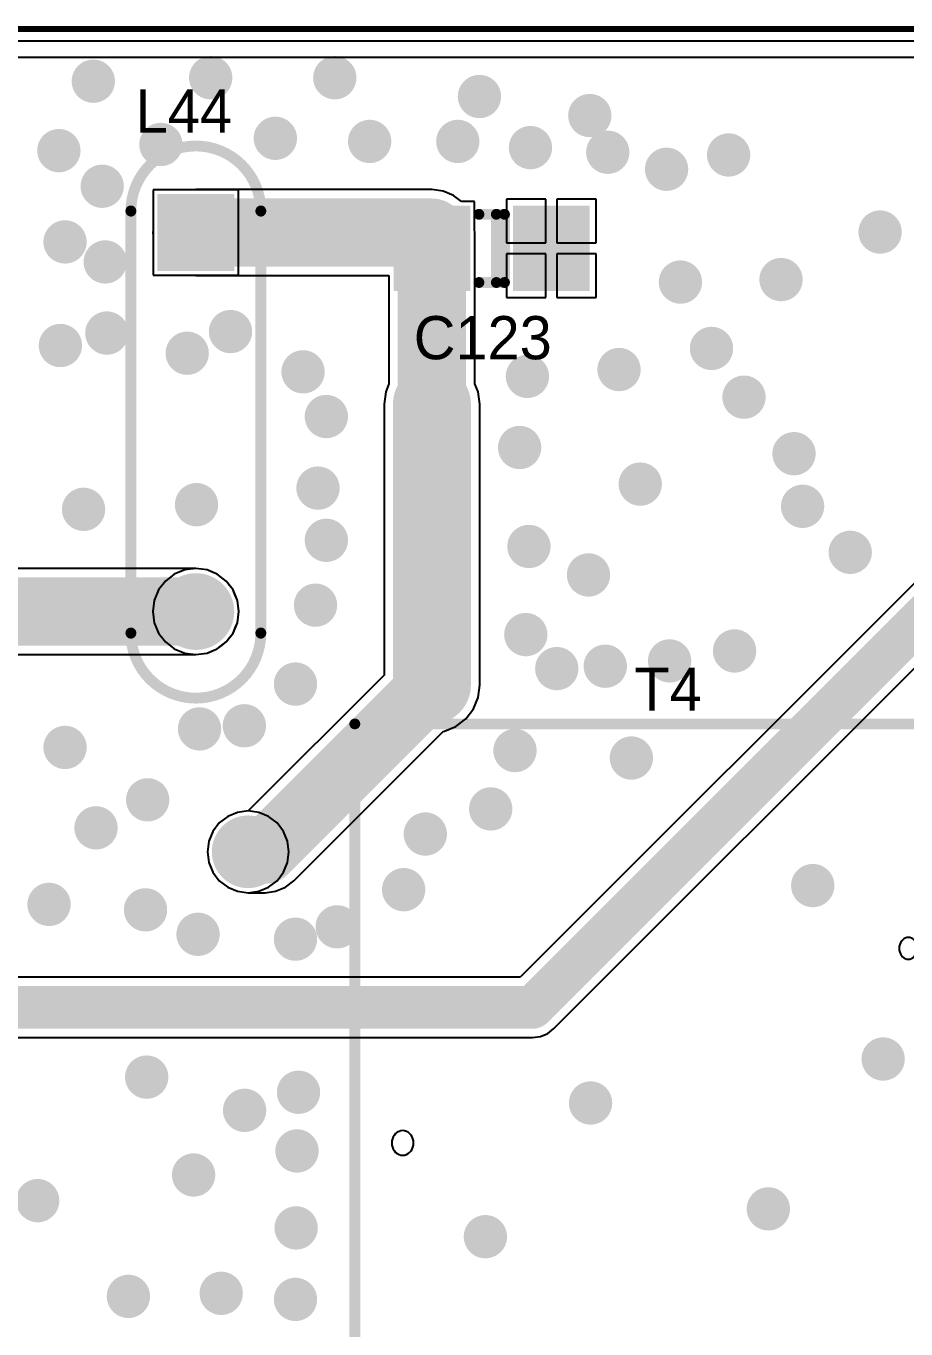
# Model space of a CAD drawing. Header units: millimetres. Extents: x 0 to 7.36, y -3.03 to 0.
# Drawn here: x 5.617 to 6.43, y -1.201 to 0.003 of the extents above; entities that cross this region are included whole.
import ezdxf

# ---------------------------------------------------------------- set-up
doc = ezdxf.new("R2010")
doc.units = ezdxf.units.MM
doc.header["$MEASUREMENT"] = 0
for name, color, linetype in [('BottomLayer', 5, 'Continuous'), ('BottomSolder', 6, 'Continuous'), ('KeepOutLayer', 6, 'Continuous'), ('MultiLayer', 9, 'Continuous'), ('PadHoleLayer', 156, 'Continuous'), ('TopLayer', 1, 'Continuous'), ('TopOverlay', 2, 'Continuous'), ('TopPaste', 8, 'Continuous'), ('TopSolder', 216, 'Continuous'), ('ViaHoleLayer', 16, 'Continuous')]:
    doc.layers.add(name, color=color, linetype=linetype)

# ---------------------------------------------------------------- blocks, each defined once
blk = doc.blocks.new('TRANSF_ICORE_3')
at = {"layer": 'BottomLayer', "const_width": 0.0295}
for points in [[(-0.2904, 0.3937, 1), (-0.2608, 0.3937, 1)], [(0.2608, 0.3937, 1), (0.2904, 0.3937, 1)], [(-0.2904, -0.3937, 1), (-0.2608, -0.3937, 1)], [(0.2608, -0.3937, 1), (0.2904, -0.3937, 1)]]:
    blk.add_lwpolyline(points, format="xyb", close=True, dxfattribs=at)
at = {"layer": 'BottomSolder', "const_width": 0.0335}
for points in [[(-0.2924, 0.3937, 1), (-0.2588, 0.3937, 1)], [(0.2588, 0.3937, 1), (0.2924, 0.3937, 1)], [(-0.2924, -0.3937, 1), (-0.2588, -0.3937, 1)], [(0.2588, -0.3937, 1), (0.2924, -0.3937, 1)]]:
    blk.add_lwpolyline(points, format="xyb", close=True, dxfattribs=at)
at = {"layer": 'MultiLayer', "const_width": 0.0295}
for points in [[(-0.2904, 0.3937, 1), (-0.2608, 0.3937, 1)], [(0.2608, 0.3937, 1), (0.2904, 0.3937, 1)], [(-0.2904, -0.3937, 1), (-0.2608, -0.3937, 1)], [(0.2608, -0.3937, 1), (0.2904, -0.3937, 1)]]:
    blk.add_lwpolyline(points, format="xyb", close=True, dxfattribs=at)
at = {"layer": 'PadHoleLayer', "const_width": 0.0177}
for points in [[(-0.2844, 0.3937, 1), (-0.2667, 0.3937, 1)], [(0.2667, 0.3937, 1), (0.2844, 0.3937, 1)], [(-0.2844, -0.3937, 1), (-0.2667, -0.3937, 1)], [(0.2667, -0.3937, 1), (0.2844, -0.3937, 1)]]:
    blk.add_lwpolyline(points, format="xyb", close=True, dxfattribs=at)
at = {"layer": 'TopLayer', "const_width": 0.0295}
for points in [[(-0.2904, 0.3937, 1), (-0.2608, 0.3937, 1)], [(0.2608, 0.3937, 1), (0.2904, 0.3937, 1)], [(-0.2904, -0.3937, 1), (-0.2608, -0.3937, 1)], [(0.2608, -0.3937, 1), (0.2904, -0.3937, 1)]]:
    blk.add_lwpolyline(points, format="xyb", close=True, dxfattribs=at)
at = {"layer": 'TopOverlay'}
for p, q in [((-0.0046, 0.2528), (-0.0047, 0.251)), ((-0.004, 0.2544), (-0.0046, 0.2528)), ((-0.0032, 0.256), (-0.004, 0.2544)), ((-0.0021, 0.2575), (-0.0032, 0.256)), ((-0.0006, 0.2587), (-0.0021, 0.2575)), ((0.001, 0.2597), (-0.0006, 0.2587)), ((0.0028, 0.2604), (0.001, 0.2597)), ((0.0047, 0.2609), (0.0028, 0.2604)), ((0.0067, 0.261), (0.0047, 0.2609)), ((0.0087, 0.2609), (0.0067, 0.261)), ((0.0106, 0.2604), (0.0087, 0.2609)), ((0.0124, 0.2597), (0.0106, 0.2604)), ((0.014, 0.2587), (0.0124, 0.2597)), ((0.0154, 0.2575), (0.014, 0.2587)), ((0.0166, 0.256), (0.0154, 0.2575)), ((0.0174, 0.2544), (0.0166, 0.256)), ((0.0179, 0.2528), (0.0174, 0.2544)), ((0.0181, 0.251), (0.0179, 0.2528)), ((-0.0047, 0.251), (-0.0046, 0.2493)), ((-0.0046, 0.2493), (-0.004, 0.2476)), ((-0.004, 0.2476), (-0.0032, 0.246)), ((-0.0032, 0.246), (-0.0021, 0.2446)), ((-0.0021, 0.2446), (-0.0006, 0.2433)), ((-0.0006, 0.2433), (0.001, 0.2423)), ((0.001, 0.2423), (0.0028, 0.2416)), ((0.0028, 0.2416), (0.0047, 0.2411)), ((0.0047, 0.2411), (0.0067, 0.241)), ((0.0067, 0.241), (0.0087, 0.2411)), ((0.0087, 0.2411), (0.0106, 0.2416)), ((0.0106, 0.2416), (0.0124, 0.2423)), ((0.0124, 0.2423), (0.014, 0.2433)), ((0.014, 0.2433), (0.0154, 0.2446)), ((0.0154, 0.2446), (0.0166, 0.246)), ((0.0166, 0.246), (0.0174, 0.2476)), ((0.0174, 0.2476), (0.0179, 0.2493)), ((0.0179, 0.2493), (0.0181, 0.251)), ((0.0181, 0.251), (0.0181, 0.251)), ((-0.2271, -0.2037), (-0.228, -0.205)), ((-0.226, -0.2025), (-0.2271, -0.2037)), ((-0.2248, -0.2016), (-0.226, -0.2025)), ((-0.2234, -0.2009), (-0.2248, -0.2016)), ((-0.222, -0.2005), (-0.2234, -0.2009)), ((-0.2205, -0.2004), (-0.222, -0.2005)), ((-0.219, -0.2005), (-0.2205, -0.2004)), ((-0.2175, -0.2009), (-0.219, -0.2005)), ((-0.2161, -0.2016), (-0.2175, -0.2009)), ((-0.2149, -0.2025), (-0.2161, -0.2016)), ((-0.2138, -0.2037), (-0.2149, -0.2025)), ((-0.213, -0.205), (-0.2138, -0.2037)), ((-0.229, -0.208), (-0.2291, -0.2096)), ((-0.2291, -0.2096), (-0.229, -0.2112)), ((-0.2286, -0.2065), (-0.229, -0.208)), ((-0.229, -0.2112), (-0.2286, -0.2128)), ((-0.228, -0.205), (-0.2286, -0.2065)), ((-0.2286, -0.2128), (-0.228, -0.2143)), ((-0.228, -0.2143), (-0.2271, -0.2156)), ((-0.2271, -0.2156), (-0.226, -0.2167)), ((-0.2149, -0.2167), (-0.2138, -0.2156)), ((-0.2138, -0.2156), (-0.213, -0.2143)), ((-0.2123, -0.2065), (-0.213, -0.205)), ((-0.213, -0.2143), (-0.2123, -0.2128)), ((-0.2119, -0.208), (-0.2123, -0.2065)), ((-0.2123, -0.2128), (-0.2119, -0.2112)), ((-0.2118, -0.2096), (-0.2119, -0.208)), ((-0.2119, -0.2112), (-0.2118, -0.2096)), ((-0.2118, -0.2096), (-0.2118, -0.2096)), ((0.1765, -0.2145), (0.1764, -0.2159)), ((0.1764, -0.2159), (0.1765, -0.2174)), ((0.177, -0.213), (0.1765, -0.2145)), ((0.1777, -0.2117), (0.177, -0.213)), ((0.1787, -0.2105), (0.1777, -0.2117)), ((0.18, -0.2094), (0.1787, -0.2105)), ((0.1814, -0.2086), (0.18, -0.2094)), ((0.183, -0.208), (0.1814, -0.2086)), ((0.1847, -0.2076), (0.183, -0.208)), ((0.1864, -0.2075), (0.1847, -0.2076)), ((0.1882, -0.2076), (0.1864, -0.2075)), ((0.1899, -0.208), (0.1882, -0.2076)), ((0.1914, -0.2086), (0.1899, -0.208)), ((0.1929, -0.2094), (0.1914, -0.2086)), ((0.1941, -0.2105), (0.1929, -0.2094)), ((0.1951, -0.2117), (0.1941, -0.2105)), ((0.1959, -0.213), (0.1951, -0.2117)), ((0.1963, -0.2145), (0.1959, -0.213)), ((0.1965, -0.2159), (0.1963, -0.2145)), ((0.1963, -0.2174), (0.1965, -0.2159)), ((0.1965, -0.2159), (0.1965, -0.2159)), ((-0.226, -0.2167), (-0.2248, -0.2177)), ((-0.2248, -0.2177), (-0.2234, -0.2183)), ((-0.2234, -0.2183), (-0.222, -0.2188)), ((-0.222, -0.2188), (-0.2205, -0.2189)), ((-0.2205, -0.2189), (-0.219, -0.2188)), ((-0.219, -0.2188), (-0.2175, -0.2183)), ((-0.2175, -0.2183), (-0.2161, -0.2177)), ((-0.2161, -0.2177), (-0.2149, -0.2167)), ((0.1765, -0.2174), (0.177, -0.2188)), ((0.177, -0.2188), (0.1777, -0.2202)), ((0.1777, -0.2202), (0.1787, -0.2214)), ((0.1787, -0.2214), (0.18, -0.2224)), ((0.18, -0.2224), (0.1814, -0.2233)), ((0.1814, -0.2233), (0.183, -0.2239)), ((0.183, -0.2239), (0.1847, -0.2243)), ((0.1847, -0.2243), (0.1864, -0.2244)), ((0.1864, -0.2244), (0.1882, -0.2243)), ((0.1882, -0.2243), (0.1899, -0.2239)), ((0.1899, -0.2239), (0.1914, -0.2233)), ((0.1914, -0.2233), (0.1929, -0.2224)), ((0.1929, -0.2224), (0.1941, -0.2214)), ((0.1941, -0.2214), (0.1951, -0.2202)), ((0.1951, -0.2202), (0.1959, -0.2188)), ((0.1959, -0.2188), (0.1963, -0.2174))]:
    blk.add_line(p, q, dxfattribs=at)
at = {"layer": 'TopOverlay', "const_width": 0.01}
for points in [[(-0.3937, 0.2952), (0.3937, 0.2952)], [(-0.3937, 0.2952), (-0.3937, -0.2952)], [(0.3937, 0.2952), (0.3937, -0.2952)], [(-0.3937, -0.2952), (0.3937, -0.2952)]]:
    blk.add_lwpolyline(points, dxfattribs=at)
at = {"layer": 'TopOverlay', "const_width": 0.005}
for points in [[(-0.3962, 0.2952, 1), (-0.3912, 0.2952, 1)], [(-0.3962, 0.2952, 1), (-0.3912, 0.2952, 1)], [(0.3912, 0.2952, 1), (0.3962, 0.2952, 1)], [(0.3912, 0.2952, 1), (0.3962, 0.2952, 1)], [(-0.3962, -0.2952, 1), (-0.3912, -0.2952, 1)], [(-0.3962, -0.2952, 1), (-0.3912, -0.2952, 1)], [(0.3912, -0.2952, 1), (0.3962, -0.2952, 1)], [(0.3912, -0.2952, 1), (0.3962, -0.2952, 1)]]:
    blk.add_lwpolyline(points, format="xyb", close=True, dxfattribs=at)
at = {"layer": 'TopSolder', "const_width": 0.0335}
for points in [[(-0.2924, 0.3937, 1), (-0.2588, 0.3937, 1)], [(0.2588, 0.3937, 1), (0.2924, 0.3937, 1)], [(-0.2924, -0.3937, 1), (-0.2588, -0.3937, 1)], [(0.2588, -0.3937, 1), (0.2924, -0.3937, 1)]]:
    blk.add_lwpolyline(points, format="xyb", close=True, dxfattribs=at)
blk = doc.blocks.new('IND_FERRITE_CORE_1_33')
at = {"layer": 'BottomLayer', "const_width": 0.0315}
blk.add_lwpolyline([(0.1593, 0, 1), (0.1907, 0, 1)], format="xyb", close=True, dxfattribs=at)
at = {"layer": 'BottomLayer'}
blk.add_solid([(-0.2065, -0.0315), (-0.1435, -0.0315), (-0.2065, 0.0315), (-0.1435, 0.0315)], dxfattribs=at)
at = {"layer": 'BottomSolder', "const_width": 0.0355}
blk.add_lwpolyline([(0.1573, 0, 1), (0.1927, 0, 1)], format="xyb", close=True, dxfattribs=at)
at = {"layer": 'BottomSolder'}
blk.add_solid([(-0.2105, -0.0355), (-0.1395, -0.0355), (-0.2105, 0.0355), (-0.1395, 0.0355)], dxfattribs=at)
at = {"layer": 'MultiLayer', "const_width": 0.0315}
blk.add_lwpolyline([(0.1593, 0, 1), (0.1907, 0, 1)], format="xyb", close=True, dxfattribs=at)
at = {"layer": 'MultiLayer'}
blk.add_solid([(-0.2065, -0.0315), (-0.1435, -0.0315), (-0.2065, 0.0315), (-0.1435, 0.0315)], dxfattribs=at)
at = {"layer": 'PadHoleLayer', "const_width": 0.0177}
for points in [[(-0.1839, 0, 1), (-0.1661, 0, 1)], [(0.1661, 0, 1), (0.1839, 0, 1)]]:
    blk.add_lwpolyline(points, format="xyb", close=True, dxfattribs=at)
at = {"layer": 'TopLayer', "const_width": 0.0315}
blk.add_lwpolyline([(0.1593, 0, 1), (0.1907, 0, 1)], format="xyb", close=True, dxfattribs=at)
at = {"layer": 'TopLayer'}
blk.add_solid([(-0.2065, -0.0315), (-0.1435, -0.0315), (-0.2065, 0.0315), (-0.1435, 0.0315)], dxfattribs=at)
at = {"layer": 'TopOverlay', "const_width": 0.01}
for points in [[(-0.195, -0.06, -1), (-0.195, 0.06)], [(0.195, 0.06, -1), (0.195, -0.06)]]:
    blk.add_lwpolyline(points, format="xyb", dxfattribs=at)
at = {"layer": 'TopOverlay', "const_width": 0.005}
for points in [[(-0.1975, 0.06, 1), (-0.1925, 0.06, 1)], [(-0.1973, 0.06, 1), (-0.1923, 0.06, 1)], [(0.1923, 0.06, 1), (0.1973, 0.06, 1)], [(0.1925, 0.06, 1), (0.1975, 0.06, 1)], [(-0.1975, -0.06, 1), (-0.1925, -0.06, 1)], [(-0.1973, -0.06, 1), (-0.1923, -0.06, 1)], [(0.1923, -0.06, 1), (0.1973, -0.06, 1)], [(0.1925, -0.06, 1), (0.1975, -0.06, 1)]]:
    blk.add_lwpolyline(points, format="xyb", close=True, dxfattribs=at)
at = {"layer": 'TopOverlay', "const_width": 0.01}
for points in [[(0.1948, 0.06), (-0.1948, 0.06)], [(0.1948, -0.06), (-0.1948, -0.06)]]:
    blk.add_lwpolyline(points, dxfattribs=at)
at = {"layer": 'TopSolder', "const_width": 0.0355}
blk.add_lwpolyline([(0.1573, 0, 1), (0.1927, 0, 1)], format="xyb", close=True, dxfattribs=at)
at = {"layer": 'TopSolder'}
blk.add_solid([(-0.2105, -0.0355), (-0.1395, -0.0355), (-0.2105, 0.0355), (-0.1395, 0.0355)], dxfattribs=at)
blk = doc.blocks.new('CAP_1206_130')
at = {"layer": 'TopLayer'}
for points in [[(-0.0866, -0.0354), (-0.0236, -0.0354), (-0.0866, 0.0354), (-0.0236, 0.0354)], [(0.0236, -0.0354), (0.0866, -0.0354), (0.0236, 0.0354), (0.0866, 0.0354)]]:
    blk.add_solid(points, dxfattribs=at)
at = {"layer": 'TopOverlay', "const_width": 0.01}
for points in [[(0.0118, 0.0315), (-0.0118, 0.0315)], [(-0.0118, 0.0315), (-0.0118, -0.0315)], [(-0.0043, 0.0315), (-0.0043, -0.0315)], [(0.0118, -0.0315), (-0.0118, -0.0315)]]:
    blk.add_lwpolyline(points, dxfattribs=at)
at = {"layer": 'TopOverlay', "const_width": 0.005}
for points in [[(-0.0143, 0.0315, 1), (-0.0093, 0.0315, 1)], [(-0.0143, 0.0315, 1), (-0.0093, 0.0315, 1)], [(-0.0068, 0.0315, 1), (-0.0018, 0.0315, 1)], [(0.0093, 0.0315, 1), (0.0143, 0.0315, 1)], [(-0.0143, -0.0315, 1), (-0.0093, -0.0315, 1)], [(-0.0143, -0.0315, 1), (-0.0093, -0.0315, 1)], [(-0.0068, -0.0315, 1), (-0.0018, -0.0315, 1)], [(0.0093, -0.0315, 1), (0.0143, -0.0315, 1)]]:
    blk.add_lwpolyline(points, format="xyb", close=True, dxfattribs=at)
at = {"layer": 'TopPaste'}
for points in [[(-0.0866, -0.0354), (-0.0236, -0.0354), (-0.0866, 0.0354), (-0.0236, 0.0354)], [(0.0236, -0.0354), (0.0866, -0.0354), (0.0236, 0.0354), (0.0866, 0.0354)]]:
    blk.add_solid(points, dxfattribs=at)
at = {"layer": 'TopSolder'}
for points in [[(-0.0906, -0.0394), (-0.0196, -0.0394), (-0.0906, 0.0394), (-0.0196, 0.0394)], [(0.0196, -0.0394), (0.0906, -0.0394), (0.0196, 0.0394), (0.0906, 0.0394)]]:
    blk.add_solid(points, dxfattribs=at)

msp = doc.modelspace()

# ---------------------------------------------------------------- linework, layer by layer
at = {"layer": 'BottomLayer'}
for p, q in [((0.0496, -0.0108), (7.3514, -0.0108)), ((5.8131, -0.1486), (5.7344, -0.1486)), ((5.7344, -0.1486), (5.7344, -0.2274)), ((5.8131, -0.2274), (5.8131, -0.1486)), ((5.7344, -0.2274), (5.8131, -0.2274)), ((6.4962, -0.4528), (6.0732, -0.8758)), ((6.1044, -0.9232), (6.5355, -0.4921)), ((5.7539, -0.5036), (5.7457, -0.5099)), ((5.7635, -0.4996), (5.7539, -0.5036)), ((5.7738, -0.4983), (5.7635, -0.4996)), ((5.7841, -0.4996), (5.7738, -0.4983)), ((5.7936, -0.5036), (5.7841, -0.4996)), ((5.8019, -0.5099), (5.7936, -0.5036)), ((5.7457, -0.5099), (5.7394, -0.5181)), ((5.8082, -0.5181), (5.8019, -0.5099)), ((5.7354, -0.5277), (5.7341, -0.538)), ((5.7394, -0.5181), (5.7354, -0.5277)), ((5.8121, -0.5277), (5.8082, -0.5181)), ((5.8135, -0.538), (5.8121, -0.5277)), ((5.7341, -0.538), (5.7354, -0.5483)), ((5.8121, -0.5483), (5.8135, -0.538)), ((5.7354, -0.5483), (5.7394, -0.5579)), ((5.8082, -0.5579), (5.8121, -0.5483)), ((5.7394, -0.5579), (5.7457, -0.5661)), ((5.8019, -0.5661), (5.8082, -0.5579)), ((5.7457, -0.5661), (5.7539, -0.5724)), ((5.7539, -0.5724), (5.7635, -0.5764)), ((5.7635, -0.5764), (5.7738, -0.5777)), ((5.7738, -0.5777), (5.7841, -0.5764)), ((5.7841, -0.5764), (5.7936, -0.5724)), ((5.7936, -0.5724), (5.8019, -0.5661)), ((5.7954, -0.7333), (5.7894, -0.7411)), ((5.8032, -0.7273), (5.7954, -0.7333)), ((5.8123, -0.7235), (5.8032, -0.7273)), ((5.8221, -0.7222), (5.8123, -0.7235)), ((5.8319, -0.7235), (5.8221, -0.7222)), ((5.841, -0.7273), (5.8319, -0.7235)), ((5.8488, -0.7333), (5.841, -0.7273)), ((5.8548, -0.7411), (5.8488, -0.7333)), ((5.7894, -0.7411), (5.7857, -0.7502)), ((5.8585, -0.7502), (5.8548, -0.7411)), ((5.7857, -0.7502), (5.7844, -0.7599)), ((5.8598, -0.7599), (5.8585, -0.7502)), ((5.7844, -0.7599), (5.7857, -0.7697)), ((5.7857, -0.7697), (5.7894, -0.7788)), ((5.8548, -0.7788), (5.8585, -0.7697)), ((5.8585, -0.7697), (5.8598, -0.7599)), ((5.7894, -0.7788), (5.7954, -0.7866)), ((5.8488, -0.7866), (5.8548, -0.7788)), ((5.7954, -0.7866), (5.8032, -0.7926)), ((5.8032, -0.7926), (5.8123, -0.7964)), ((5.8319, -0.7964), (5.841, -0.7926)), ((5.841, -0.7926), (5.8488, -0.7866)), ((5.8123, -0.7964), (5.8221, -0.7977)), ((5.8221, -0.7977), (5.8319, -0.7964)), ((6.0732, -0.8758), (5.1154, -0.8758)), ((6.0987, -0.9276), (6.1044, -0.9232)), ((5.1269, -0.9314), (6.0848, -0.9314)), ((6.0848, -0.9314), (6.092, -0.9304)), ((6.092, -0.9304), (6.0987, -0.9276))]:
    msp.add_line(p, q, dxfattribs=at)
for points, const_width in [([(5.6691, -0.0482, 1), (5.6891, -0.0482, 1)], 0.02), ([(5.7775, -0.045, 1), (5.7975, -0.045, 1)], 0.02), ([(5.8921, -0.045, 1), (5.9121, -0.045, 1)], 0.02), ([(6.0257, -0.0623, 1), (6.0457, -0.0623, 1)], 0.02), ([(6.1276, -0.0799, 1), (6.1476, -0.0799, 1)], 0.02), ([(5.8372, -0.1009, 1), (5.8572, -0.1009, 1)], 0.02), ([(5.9243, -0.1038, 1), (5.9443, -0.1038, 1)], 0.02), ([(6.0057, -0.1038, 1), (6.0257, -0.1038, 1)], 0.02), ([(5.6373, -0.1123, 1), (5.6573, -0.1123, 1)], 0.02), ([(5.7315, -0.1066, 1), (5.7515, -0.1066, 1)], 0.02), ([(6.0728, -0.1095, 1), (6.0928, -0.1095, 1)], 0.02), ([(6.1442, -0.1138, 1), (6.1642, -0.1138, 1)], 0.02), ([(6.2558, -0.1163, 1), (6.2758, -0.1163, 1)], 0.02), ([(6.1985, -0.1295, 1), (6.2185, -0.1295, 1)], 0.02), ([(5.6773, -0.1452, 1), (5.6973, -0.1452, 1)], 0.02), ([(6.3957, -0.1875, 1), (6.4157, -0.1875, 1)], 0.02), ([(5.643, -0.1966, 1), (5.663, -0.1966, 1)], 0.02), ([(5.6801, -0.2151, 1), (5.7001, -0.2151, 1)], 0.02), ([(6.2113, -0.2337, 1), (6.2313, -0.2337, 1)], 0.02), ([(6.3042, -0.2314, 1), (6.3242, -0.2314, 1)], 0.02), ([(5.6816, -0.2808, 1), (5.7016, -0.2808, 1)], 0.02), ([(5.7958, -0.2794, 1), (5.8158, -0.2794, 1)], 0.02), ([(5.6387, -0.2923, 1), (5.6587, -0.2923, 1)], 0.02), ([(6.24, -0.295, 1), (6.26, -0.295, 1)], 0.02), ([(5.7558, -0.2994, 1), (5.7758, -0.2994, 1)], 0.02), ([(5.8628, -0.3166, 1), (5.8828, -0.3166, 1)], 0.02), ([(6.07, -0.3208, 1), (6.09, -0.3208, 1)], 0.02), ([(6.1546, -0.3145, 1), (6.1746, -0.3145, 1)], 0.02), ([(6.27, -0.34, 1), (6.29, -0.34, 1)], 0.02), ([(5.8843, -0.3579, 1), (5.9043, -0.3579, 1)], 0.02), ([(6.0628, -0.3865, 1), (6.0828, -0.3865, 1)], 0.02), ([(6.3162, -0.3922, 1), (6.3362, -0.3922, 1)], 0.02), ([(5.8766, -0.424, 1), (5.8966, -0.424, 1)], 0.02), ([(6.1742, -0.4203, 1), (6.1942, -0.4203, 1)], 0.02), ([(5.7644, -0.4393, 1), (5.7844, -0.4393, 1)], 0.02), ([(6.3241, -0.4408, 1), (6.3441, -0.4408, 1)], 0.02), ([(5.6601, -0.4436, 1), (5.6801, -0.4436, 1)], 0.02), ([(5.8843, -0.4722, 1), (5.9043, -0.4722, 1)], 0.02), ([(6.0714, -0.4779, 1), (6.0914, -0.4779, 1)], 0.02), ([(6.3681, -0.4833, 1), (6.3881, -0.4833, 1)], 0.02), ([(6.1264, -0.5042, 1), (6.1464, -0.5042, 1)], 0.02), ([(5.8743, -0.5321, 1), (5.8943, -0.5321, 1)], 0.02), ([(6.0685, -0.5593, 1), (6.0885, -0.5593, 1)], 0.02), ([(6.2013, -0.5836, 1), (6.2213, -0.5836, 1)], 0.02), ([(6.2613, -0.5744, 1), (6.2813, -0.5744, 1)], 0.02), ([(6.0971, -0.5907, 1), (6.1171, -0.5907, 1)], 0.02), ([(6.1419, -0.5885, 1), (6.1619, -0.5885, 1)], 0.02), ([(5.8558, -0.605, 1), (5.8758, -0.605, 1)], 0.02), ([(5.8086, -0.6435, 1), (5.8286, -0.6435, 1)], 0.02), ([(5.7672, -0.6464, 1), (5.7872, -0.6464, 1)], 0.02), ([(5.643, -0.6635, 1), (5.663, -0.6635, 1)], 0.02), ([(6.0585, -0.6664, 1), (6.0785, -0.6664, 1)], 0.02), ([(6.166, -0.6733, 1), (6.186, -0.6733, 1)], 0.02), ([(5.7193, -0.7119, 1), (5.7393, -0.7119, 1)], 0.02), ([(6.0361, -0.7203, 1), (6.0561, -0.7203, 1)], 0.02), ([(5.6716, -0.7378, 1), (5.6916, -0.7378, 1)], 0.02), ([(5.9757, -0.7435, 1), (5.9957, -0.7435, 1)], 0.02), ([(5.9557, -0.7949, 1), (5.9757, -0.7949, 1)], 0.02), ([(6.3335, -0.7911, 1), (6.3535, -0.7911, 1)], 0.02), ([(5.6282, -0.8085, 1), (5.6482, -0.8085, 1)], 0.02), ([(5.7173, -0.8135, 1), (5.7373, -0.8135, 1)], 0.02), ([(5.7658, -0.8361, 1), (5.7858, -0.8361, 1)], 0.02), ([(5.8943, -0.8292, 1), (5.9143, -0.8292, 1)], 0.02), ([(5.8558, -0.8406, 1), (5.8758, -0.8406, 1)], 0.02), ([(6.0749, -0.9036, 1), (6.0946, -0.9036, 1)], 0.0197), ([(6.0749, -0.9036, 1), (6.0946, -0.9036, 1)], 0.0197), ([(6.3985, -0.9513, 1), (6.4185, -0.9513, 1)], 0.02), ([(5.7184, -0.968, 1), (5.7384, -0.968, 1)], 0.02), ([(5.8586, -0.982, 1), (5.8786, -0.982, 1)], 0.02), ([(6.1283, -0.9919, 1), (6.1483, -0.9919, 1)], 0.02), ([(5.8088, -0.9987, 1), (5.8288, -0.9987, 1)], 0.02), ([(5.8572, -1.0362, 1), (5.8772, -1.0362, 1)], 0.02), ([(5.7617, -1.0584, 1), (5.7817, -1.0584, 1)], 0.02), ([(5.6177, -1.0821, 1), (5.6377, -1.0821, 1)], 0.02), ([(6.2925, -1.0897, 1), (6.3125, -1.0897, 1)], 0.02), ([(5.8564, -1.1073, 1), (5.8764, -1.1073, 1)], 0.02), ([(6.0312, -1.1154, 1), (6.0512, -1.1154, 1)], 0.02), ([(5.7015, -1.1705, 1), (5.7215, -1.1705, 1)], 0.02), ([(5.7872, -1.1677, 1), (5.8072, -1.1677, 1)], 0.02), ([(5.8558, -1.1733, 1), (5.8758, -1.1733, 1)], 0.02)]:
    msp.add_lwpolyline(points, format="xyb", close=True, dxfattribs=dict(at, const_width=const_width))
at = {"layer": 'BottomLayer', "const_width": 0.0394}
for points in [[(6.0848, -0.9036), (6.5176, -0.4707)], [(5.1154, -0.9036), (6.0848, -0.9036)]]:
    msp.add_lwpolyline(points, dxfattribs=at)
at = {"layer": 'KeepOutLayer'}
for const_width in [0.00551, 0.005]:
    msp.add_lwpolyline([(0, 0), (7.3622, 0)], dxfattribs=dict(at, const_width=const_width))
at = {"layer": 'MultiLayer', "const_width": 0.02}
for points in [[(5.6691, -0.0482, 1), (5.6891, -0.0482, 1)], [(5.7775, -0.045, 1), (5.7975, -0.045, 1)], [(5.8921, -0.045, 1), (5.9121, -0.045, 1)], [(6.0257, -0.0623, 1), (6.0457, -0.0623, 1)], [(6.1276, -0.0799, 1), (6.1476, -0.0799, 1)], [(5.8372, -0.1009, 1), (5.8572, -0.1009, 1)], [(5.9243, -0.1038, 1), (5.9443, -0.1038, 1)], [(6.0057, -0.1038, 1), (6.0257, -0.1038, 1)], [(5.6373, -0.1123, 1), (5.6573, -0.1123, 1)], [(5.7315, -0.1066, 1), (5.7515, -0.1066, 1)], [(6.0728, -0.1095, 1), (6.0928, -0.1095, 1)], [(6.1442, -0.1138, 1), (6.1642, -0.1138, 1)], [(6.2558, -0.1163, 1), (6.2758, -0.1163, 1)], [(6.1985, -0.1295, 1), (6.2185, -0.1295, 1)], [(5.6773, -0.1452, 1), (5.6973, -0.1452, 1)], [(6.3957, -0.1875, 1), (6.4157, -0.1875, 1)], [(5.643, -0.1966, 1), (5.663, -0.1966, 1)], [(5.6801, -0.2151, 1), (5.7001, -0.2151, 1)], [(6.2113, -0.2337, 1), (6.2313, -0.2337, 1)], [(6.3042, -0.2314, 1), (6.3242, -0.2314, 1)], [(5.6816, -0.2808, 1), (5.7016, -0.2808, 1)], [(5.7958, -0.2794, 1), (5.8158, -0.2794, 1)], [(5.6387, -0.2923, 1), (5.6587, -0.2923, 1)], [(6.24, -0.295, 1), (6.26, -0.295, 1)], [(5.7558, -0.2994, 1), (5.7758, -0.2994, 1)], [(5.8628, -0.3166, 1), (5.8828, -0.3166, 1)], [(6.07, -0.3208, 1), (6.09, -0.3208, 1)], [(6.1546, -0.3145, 1), (6.1746, -0.3145, 1)], [(6.27, -0.34, 1), (6.29, -0.34, 1)], [(5.8843, -0.3579, 1), (5.9043, -0.3579, 1)], [(6.0628, -0.3865, 1), (6.0828, -0.3865, 1)], [(6.3162, -0.3922, 1), (6.3362, -0.3922, 1)], [(5.8766, -0.424, 1), (5.8966, -0.424, 1)], [(6.1742, -0.4203, 1), (6.1942, -0.4203, 1)], [(5.7644, -0.4393, 1), (5.7844, -0.4393, 1)], [(6.3241, -0.4408, 1), (6.3441, -0.4408, 1)], [(5.6601, -0.4436, 1), (5.6801, -0.4436, 1)], [(5.8843, -0.4722, 1), (5.9043, -0.4722, 1)], [(6.0714, -0.4779, 1), (6.0914, -0.4779, 1)], [(6.3681, -0.4833, 1), (6.3881, -0.4833, 1)], [(6.1264, -0.5042, 1), (6.1464, -0.5042, 1)], [(5.8743, -0.5321, 1), (5.8943, -0.5321, 1)], [(6.0685, -0.5593, 1), (6.0885, -0.5593, 1)], [(6.2013, -0.5836, 1), (6.2213, -0.5836, 1)], [(6.2613, -0.5744, 1), (6.2813, -0.5744, 1)], [(6.0971, -0.5907, 1), (6.1171, -0.5907, 1)], [(6.1419, -0.5885, 1), (6.1619, -0.5885, 1)], [(5.8558, -0.605, 1), (5.8758, -0.605, 1)], [(5.8086, -0.6435, 1), (5.8286, -0.6435, 1)], [(5.7672, -0.6464, 1), (5.7872, -0.6464, 1)], [(5.643, -0.6635, 1), (5.663, -0.6635, 1)], [(6.0585, -0.6664, 1), (6.0785, -0.6664, 1)], [(6.166, -0.6733, 1), (6.186, -0.6733, 1)], [(5.7193, -0.7119, 1), (5.7393, -0.7119, 1)], [(6.0361, -0.7203, 1), (6.0561, -0.7203, 1)], [(5.6716, -0.7378, 1), (5.6916, -0.7378, 1)], [(5.9757, -0.7435, 1), (5.9957, -0.7435, 1)], [(5.9557, -0.7949, 1), (5.9757, -0.7949, 1)], [(6.3335, -0.7911, 1), (6.3535, -0.7911, 1)], [(5.6282, -0.8085, 1), (5.6482, -0.8085, 1)], [(5.7173, -0.8135, 1), (5.7373, -0.8135, 1)], [(5.7658, -0.8361, 1), (5.7858, -0.8361, 1)], [(5.8943, -0.8292, 1), (5.9143, -0.8292, 1)], [(5.8558, -0.8406, 1), (5.8758, -0.8406, 1)], [(6.3985, -0.9513, 1), (6.4185, -0.9513, 1)], [(5.7184, -0.968, 1), (5.7384, -0.968, 1)], [(5.8586, -0.982, 1), (5.8786, -0.982, 1)], [(6.1283, -0.9919, 1), (6.1483, -0.9919, 1)], [(5.8088, -0.9987, 1), (5.8288, -0.9987, 1)], [(5.8572, -1.0362, 1), (5.8772, -1.0362, 1)], [(5.7617, -1.0584, 1), (5.7817, -1.0584, 1)], [(5.6177, -1.0821, 1), (5.6377, -1.0821, 1)], [(6.2925, -1.0897, 1), (6.3125, -1.0897, 1)], [(5.8564, -1.1073, 1), (5.8764, -1.1073, 1)], [(6.0312, -1.1154, 1), (6.0512, -1.1154, 1)], [(5.7015, -1.1705, 1), (5.7215, -1.1705, 1)], [(5.7872, -1.1677, 1), (5.8072, -1.1677, 1)], [(5.8558, -1.1733, 1), (5.8758, -1.1733, 1)]]:
    msp.add_lwpolyline(points, format="xyb", close=True, dxfattribs=at)
at = {"layer": 'TopLayer'}
for p, q in [((0.026, -0.026), (7.3362, -0.026)), ((5.7712, -0.1486), (5.7344, -0.1486)), ((5.7344, -0.1486), (5.7344, -0.1854)), ((5.7738, -0.1483), (5.7712, -0.1486)), ((5.9918, -0.1483), (5.7738, -0.1483)), ((6.0021, -0.1496), (5.9918, -0.1483)), ((6.0117, -0.1536), (6.0021, -0.1496)), ((6.0191, -0.1593), (6.0117, -0.1536)), ((6.0312, -0.1593), (6.0191, -0.1593)), ((6.0312, -0.1854), (6.0312, -0.1593)), ((6.0971, -0.1572), (6.0606, -0.1572)), ((6.0606, -0.1572), (6.0606, -0.1976)), ((6.0971, -0.1976), (6.0971, -0.1572)), ((6.1436, -0.1572), (6.1071, -0.1572)), ((6.1071, -0.1572), (6.1071, -0.1976)), ((6.1436, -0.1976), (6.1436, -0.1572)), ((5.7344, -0.1854), (5.7341, -0.188)), ((5.7341, -0.188), (5.7344, -0.1906)), ((5.7344, -0.1906), (5.7344, -0.2274)), ((6.0315, -0.188), (6.0312, -0.1854)), ((6.0315, -0.2026), (6.0315, -0.188)), ((6.0315, -0.3277), (6.0315, -0.2026)), ((6.0606, -0.1976), (6.0971, -0.1976)), ((6.1071, -0.1976), (6.1436, -0.1976)), ((6.0971, -0.2076), (6.0606, -0.2076)), ((6.0606, -0.2076), (6.0606, -0.2481)), ((6.0971, -0.2481), (6.0971, -0.2076)), ((6.1436, -0.2076), (6.1071, -0.2076)), ((6.1071, -0.2076), (6.1071, -0.2481)), ((6.1436, -0.2481), (6.1436, -0.2076)), ((5.7344, -0.2274), (5.7712, -0.2274)), ((5.7712, -0.2274), (5.7738, -0.2277)), ((5.7738, -0.2277), (5.9521, -0.2277)), ((5.9521, -0.2277), (5.9521, -0.3277)), ((6.0606, -0.2481), (6.0971, -0.2481)), ((6.1071, -0.2481), (6.1436, -0.2481)), ((5.9491, -0.3351), (5.9476, -0.3465)), ((5.9521, -0.3277), (5.9491, -0.3351)), ((6.0346, -0.3351), (6.0315, -0.3277)), ((6.0361, -0.3465), (6.0346, -0.3351)), ((5.9476, -0.3465), (5.9476, -0.5968)), ((6.0361, -0.6059), (6.0361, -0.3465)), ((5.7738, -0.4983), (5.2357, -0.498)), ((5.7789, -0.499), (5.7738, -0.4983)), ((5.7841, -0.4996), (5.7789, -0.499)), ((5.7889, -0.5017), (5.7841, -0.4996)), ((5.7841, -0.4996), (5.7841, -0.4996)), ((5.7841, -0.4996), (5.7841, -0.4996)), ((5.7936, -0.5036), (5.7889, -0.5017)), ((5.7978, -0.5068), (5.7936, -0.5036)), ((5.7936, -0.5036), (5.7936, -0.5036)), ((5.7936, -0.5036), (5.7936, -0.5036)), ((5.8019, -0.5099), (5.7978, -0.5068)), ((5.805, -0.5141), (5.8019, -0.5099)), ((5.8019, -0.5099), (5.8019, -0.5099)), ((5.8019, -0.5099), (5.8019, -0.5099)), ((5.8082, -0.5181), (5.805, -0.5141)), ((5.8082, -0.5182), (5.8082, -0.5181)), ((5.8102, -0.523), (5.8082, -0.5182)), ((5.8082, -0.5182), (5.8082, -0.5182)), ((5.8121, -0.5277), (5.8102, -0.523)), ((5.8128, -0.5329), (5.8121, -0.5277)), ((5.8121, -0.5277), (5.8121, -0.5277)), ((5.8121, -0.5277), (5.8121, -0.5277)), ((5.8135, -0.538), (5.8128, -0.5329)), ((5.8128, -0.5431), (5.8135, -0.538)), ((5.8135, -0.538), (5.8135, -0.538)), ((5.8135, -0.538), (5.8135, -0.538)), ((5.8082, -0.5579), (5.8101, -0.5531)), ((5.8101, -0.5531), (5.8121, -0.5483)), ((5.8121, -0.5483), (5.8128, -0.5431)), ((5.8121, -0.5483), (5.8121, -0.5483)), ((5.8121, -0.5483), (5.8121, -0.5483)), ((5.8019, -0.5661), (5.8049, -0.5621)), ((5.8049, -0.5621), (5.8082, -0.5579)), ((5.8082, -0.5579), (5.8082, -0.5579)), ((5.8082, -0.5579), (5.8082, -0.5579)), ((5.7738, -0.5777), (5.7789, -0.577)), ((5.7789, -0.577), (5.784, -0.5764)), ((5.784, -0.5764), (5.784, -0.5764)), ((5.784, -0.5764), (5.7841, -0.5764)), ((5.7841, -0.5764), (5.7888, -0.5744)), ((5.7888, -0.5744), (5.7936, -0.5724)), ((5.7936, -0.5724), (5.7977, -0.5693)), ((5.7936, -0.5724), (5.7936, -0.5724)), ((5.7936, -0.5724), (5.7936, -0.5724)), ((5.7977, -0.5693), (5.8018, -0.5661)), ((5.8018, -0.5661), (5.8018, -0.5661)), ((5.8018, -0.5661), (5.8019, -0.5661)), ((5.5858, -0.5776), (5.7738, -0.5777)), ((5.7738, -0.5777), (5.7738, -0.5777)), ((5.7738, -0.5777), (5.7738, -0.5777)), ((5.9476, -0.5968), (5.8221, -0.7222)), ((6.0346, -0.6173), (6.0361, -0.6059)), ((6.0302, -0.628), (6.0346, -0.6173)), ((6.014, -0.6442), (6.0231, -0.6372)), ((6.0231, -0.6372), (6.0302, -0.628)), ((5.8644, -0.7866), (6.0023, -0.6488)), ((6.0023, -0.6488), (6.0033, -0.6486)), ((6.0033, -0.6486), (6.014, -0.6442)), ((5.7954, -0.7333), (5.7894, -0.7411)), ((5.8032, -0.7273), (5.7954, -0.7333)), ((5.8123, -0.7235), (5.8032, -0.7273)), ((5.8221, -0.7222), (5.8123, -0.7235)), ((5.8221, -0.7222), (5.8221, -0.7222)), ((5.7894, -0.7411), (5.7857, -0.7502)), ((5.7857, -0.7502), (5.7844, -0.7599)), ((5.7844, -0.7599), (5.7857, -0.7697)), ((5.7857, -0.7697), (5.7894, -0.7788)), ((5.7894, -0.7788), (5.7954, -0.7866)), ((5.7954, -0.7866), (5.8032, -0.7926)), ((5.8032, -0.7926), (5.8123, -0.7964)), ((5.8475, -0.7964), (5.8566, -0.7926)), ((5.8566, -0.7926), (5.8644, -0.7866)), ((5.8123, -0.7964), (5.8221, -0.7977)), ((5.8221, -0.7977), (5.8378, -0.7977)), ((5.8378, -0.7977), (5.8475, -0.7964))]:
    msp.add_line(p, q, dxfattribs=at)
for points, const_width in [([(5.6691, -0.0482, 1), (5.6891, -0.0482, 1)], 0.02), ([(5.7775, -0.045, 1), (5.7975, -0.045, 1)], 0.02), ([(5.8921, -0.045, 1), (5.9121, -0.045, 1)], 0.02), ([(6.0257, -0.0623, 1), (6.0457, -0.0623, 1)], 0.02), ([(6.1276, -0.0799, 1), (6.1476, -0.0799, 1)], 0.02), ([(5.8372, -0.1009, 1), (5.8572, -0.1009, 1)], 0.02), ([(5.9243, -0.1038, 1), (5.9443, -0.1038, 1)], 0.02), ([(6.0057, -0.1038, 1), (6.0257, -0.1038, 1)], 0.02), ([(5.6373, -0.1123, 1), (5.6573, -0.1123, 1)], 0.02), ([(5.7315, -0.1066, 1), (5.7515, -0.1066, 1)], 0.02), ([(6.0728, -0.1095, 1), (6.0928, -0.1095, 1)], 0.02), ([(6.1442, -0.1138, 1), (6.1642, -0.1138, 1)], 0.02), ([(6.2558, -0.1163, 1), (6.2758, -0.1163, 1)], 0.02), ([(6.1985, -0.1295, 1), (6.2185, -0.1295, 1)], 0.02), ([(5.6773, -0.1452, 1), (5.6973, -0.1452, 1)], 0.02), ([(5.758, -0.188, 1), (5.7895, -0.188, 1)], 0.0315), ([(5.9761, -0.188, 1), (6.0076, -0.188, 1)], 0.0315), ([(5.9761, -0.188, 1), (6.0076, -0.188, 1)], 0.0315), ([(6.3957, -0.1875, 1), (6.4157, -0.1875, 1)], 0.02), ([(5.643, -0.1966, 1), (5.663, -0.1966, 1)], 0.02), ([(5.9761, -0.2026, 1), (6.0076, -0.2026, 1)], 0.0315), ([(5.9761, -0.2026, 1), (6.0076, -0.2026, 1)], 0.0315), ([(5.6801, -0.2151, 1), (5.7001, -0.2151, 1)], 0.02), ([(6.2113, -0.2337, 1), (6.2313, -0.2337, 1)], 0.02), ([(6.3042, -0.2314, 1), (6.3242, -0.2314, 1)], 0.02), ([(5.6816, -0.2808, 1), (5.7016, -0.2808, 1)], 0.02), ([(5.7958, -0.2794, 1), (5.8158, -0.2794, 1)], 0.02), ([(5.6387, -0.2923, 1), (5.6587, -0.2923, 1)], 0.02), ([(6.24, -0.295, 1), (6.26, -0.295, 1)], 0.02), ([(5.7558, -0.2994, 1), (5.7758, -0.2994, 1)], 0.02), ([(5.8628, -0.3166, 1), (5.8828, -0.3166, 1)], 0.02), ([(6.07, -0.3208, 1), (6.09, -0.3208, 1)], 0.02), ([(6.1546, -0.3145, 1), (6.1746, -0.3145, 1)], 0.02), ([(5.9738, -0.3465, 1), (6.0098, -0.3465, 1)], 0.036), ([(5.9761, -0.3465, 1), (6.0076, -0.3465, 1)], 0.0315), ([(6.27, -0.34, 1), (6.29, -0.34, 1)], 0.02), ([(5.8843, -0.3579, 1), (5.9043, -0.3579, 1)], 0.02), ([(6.0628, -0.3865, 1), (6.0828, -0.3865, 1)], 0.02), ([(6.3162, -0.3922, 1), (6.3362, -0.3922, 1)], 0.02), ([(5.8766, -0.424, 1), (5.8966, -0.424, 1)], 0.02), ([(6.1742, -0.4203, 1), (6.1942, -0.4203, 1)], 0.02), ([(5.7644, -0.4393, 1), (5.7844, -0.4393, 1)], 0.02), ([(6.3241, -0.4408, 1), (6.3441, -0.4408, 1)], 0.02), ([(5.6601, -0.4436, 1), (5.6801, -0.4436, 1)], 0.02), ([(5.8843, -0.4722, 1), (5.9043, -0.4722, 1)], 0.02), ([(6.0714, -0.4779, 1), (6.0914, -0.4779, 1)], 0.02), ([(6.3681, -0.4833, 1), (6.3881, -0.4833, 1)], 0.02), ([(6.1264, -0.5042, 1), (6.1464, -0.5042, 1)], 0.02), ([(5.758, -0.538, 1), (5.7895, -0.538, 1)], 0.0315), ([(5.8743, -0.5321, 1), (5.8943, -0.5321, 1)], 0.02), ([(6.0685, -0.5593, 1), (6.0885, -0.5593, 1)], 0.02), ([(6.2013, -0.5836, 1), (6.2213, -0.5836, 1)], 0.02), ([(6.2613, -0.5744, 1), (6.2813, -0.5744, 1)], 0.02), ([(5.9738, -0.6059, 1), (6.0098, -0.6059, 1)], 0.036), ([(5.9771, -0.6059, 1), (6.0066, -0.6059, 1)], 0.0295), ([(6.0971, -0.5907, 1), (6.1171, -0.5907, 1)], 0.02), ([(6.1419, -0.5885, 1), (6.1619, -0.5885, 1)], 0.02), ([(5.8558, -0.605, 1), (5.8758, -0.605, 1)], 0.02), ([(5.8086, -0.6435, 1), (5.8286, -0.6435, 1)], 0.02), ([(5.7672, -0.6464, 1), (5.7872, -0.6464, 1)], 0.02), ([(5.643, -0.6635, 1), (5.663, -0.6635, 1)], 0.02), ([(6.0585, -0.6664, 1), (6.0785, -0.6664, 1)], 0.02), ([(6.166, -0.6733, 1), (6.186, -0.6733, 1)], 0.02), ([(5.7193, -0.7119, 1), (5.7393, -0.7119, 1)], 0.02), ([(6.0361, -0.7203, 1), (6.0561, -0.7203, 1)], 0.02), ([(5.6716, -0.7378, 1), (5.6916, -0.7378, 1)], 0.02), ([(5.8073, -0.7599, 1), (5.8369, -0.7599, 1)], 0.0295), ([(5.823, -0.7599, 1), (5.8525, -0.7599, 1)], 0.0295), ([(5.823, -0.7599, 1), (5.8525, -0.7599, 1)], 0.0295), ([(5.9757, -0.7435, 1), (5.9957, -0.7435, 1)], 0.02), ([(5.9557, -0.7949, 1), (5.9757, -0.7949, 1)], 0.02), ([(6.3335, -0.7911, 1), (6.3535, -0.7911, 1)], 0.02), ([(5.6282, -0.8085, 1), (5.6482, -0.8085, 1)], 0.02), ([(5.7173, -0.8135, 1), (5.7373, -0.8135, 1)], 0.02), ([(5.7658, -0.8361, 1), (5.7858, -0.8361, 1)], 0.02), ([(5.8943, -0.8292, 1), (5.9143, -0.8292, 1)], 0.02), ([(5.8558, -0.8406, 1), (5.8758, -0.8406, 1)], 0.02), ([(6.3985, -0.9513, 1), (6.4185, -0.9513, 1)], 0.02), ([(5.7184, -0.968, 1), (5.7384, -0.968, 1)], 0.02), ([(5.8586, -0.982, 1), (5.8786, -0.982, 1)], 0.02), ([(6.1283, -0.9919, 1), (6.1483, -0.9919, 1)], 0.02), ([(5.8088, -0.9987, 1), (5.8288, -0.9987, 1)], 0.02), ([(5.8572, -1.0362, 1), (5.8772, -1.0362, 1)], 0.02), ([(5.7617, -1.0584, 1), (5.7817, -1.0584, 1)], 0.02), ([(5.6177, -1.0821, 1), (5.6377, -1.0821, 1)], 0.02), ([(6.2925, -1.0897, 1), (6.3125, -1.0897, 1)], 0.02), ([(5.8564, -1.1073, 1), (5.8764, -1.1073, 1)], 0.02), ([(6.0312, -1.1154, 1), (6.0512, -1.1154, 1)], 0.02), ([(5.7015, -1.1705, 1), (5.7215, -1.1705, 1)], 0.02), ([(5.7872, -1.1677, 1), (5.8072, -1.1677, 1)], 0.02), ([(5.8558, -1.1733, 1), (5.8758, -1.1733, 1)], 0.02)]:
    msp.add_lwpolyline(points, format="xyb", close=True, dxfattribs=dict(at, const_width=const_width))
for points, const_width in [([(5.7738, -0.188), (5.9918, -0.188)], 0.063), ([(5.9918, -0.2026), (5.9918, -0.188)], 0.063), ([(5.9918, -0.3465), (5.9918, -0.2026)], 0.063), ([(5.9918, -0.6059), (5.9918, -0.3465)], 0.072), ([(5.2357, -0.5377), (5.7738, -0.538)], 0.063), ([(5.8378, -0.7599), (5.9918, -0.6059)], 0.0591), ([(5.8221, -0.7599), (5.8378, -0.7599)], 0.0591)]:
    msp.add_lwpolyline(points, dxfattribs=dict(at, const_width=const_width))
at = {"layer": 'ViaHoleLayer', "const_width": 0.00956}
for points in [[(5.7827, -0.045, 1), (5.7923, -0.045, 1)], [(5.8974, -0.045, 1), (5.9069, -0.045, 1)], [(5.6743, -0.0482, 1), (5.6839, -0.0482, 1)], [(6.0309, -0.0623, 1), (6.0404, -0.0623, 1)], [(6.1328, -0.0799, 1), (6.1424, -0.0799, 1)], [(5.8424, -0.1009, 1), (5.852, -0.1009, 1)], [(5.9295, -0.1038, 1), (5.9391, -0.1038, 1)], [(6.0109, -0.1038, 1), (6.0205, -0.1038, 1)], [(5.6425, -0.1123, 1), (5.6521, -0.1123, 1)], [(5.7368, -0.1066, 1), (5.7463, -0.1066, 1)], [(6.078, -0.1095, 1), (6.0876, -0.1095, 1)], [(6.1494, -0.1138, 1), (6.159, -0.1138, 1)], [(6.261, -0.1163, 1), (6.2706, -0.1163, 1)], [(6.2037, -0.1295, 1), (6.2133, -0.1295, 1)], [(5.6825, -0.1452, 1), (5.692, -0.1452, 1)], [(6.4009, -0.1875, 1), (6.4104, -0.1875, 1)], [(5.6482, -0.1966, 1), (5.6578, -0.1966, 1)], [(5.6853, -0.2151, 1), (5.6949, -0.2151, 1)], [(6.2166, -0.2337, 1), (6.2261, -0.2337, 1)], [(6.3095, -0.2314, 1), (6.319, -0.2314, 1)], [(5.6868, -0.2808, 1), (5.6963, -0.2808, 1)], [(5.801, -0.2794, 1), (5.8106, -0.2794, 1)], [(5.6439, -0.2923, 1), (5.6535, -0.2923, 1)], [(6.2452, -0.295, 1), (6.2548, -0.295, 1)], [(5.761, -0.2994, 1), (5.7706, -0.2994, 1)], [(5.868, -0.3166, 1), (5.8776, -0.3166, 1)], [(6.0752, -0.3208, 1), (6.0847, -0.3208, 1)], [(6.1598, -0.3145, 1), (6.1693, -0.3145, 1)], [(6.2752, -0.34, 1), (6.2848, -0.34, 1)], [(5.8895, -0.3579, 1), (5.8991, -0.3579, 1)], [(6.068, -0.3865, 1), (6.0776, -0.3865, 1)], [(6.3214, -0.3922, 1), (6.331, -0.3922, 1)], [(5.8818, -0.424, 1), (5.8913, -0.424, 1)], [(6.1794, -0.4203, 1), (6.1889, -0.4203, 1)], [(5.7696, -0.4393, 1), (5.7792, -0.4393, 1)], [(6.3294, -0.4408, 1), (6.3389, -0.4408, 1)], [(5.6654, -0.4436, 1), (5.6749, -0.4436, 1)], [(5.8895, -0.4722, 1), (5.8991, -0.4722, 1)], [(6.0766, -0.4779, 1), (6.0862, -0.4779, 1)], [(6.3733, -0.4833, 1), (6.3828, -0.4833, 1)], [(6.1316, -0.5042, 1), (6.1411, -0.5042, 1)], [(5.8795, -0.5321, 1), (5.8891, -0.5321, 1)], [(6.0738, -0.5593, 1), (6.0833, -0.5593, 1)], [(6.2665, -0.5744, 1), (6.276, -0.5744, 1)], [(6.2066, -0.5836, 1), (6.2161, -0.5836, 1)], [(6.1023, -0.5907, 1), (6.1119, -0.5907, 1)], [(6.1471, -0.5885, 1), (6.1567, -0.5885, 1)], [(5.861, -0.605, 1), (5.8705, -0.605, 1)], [(5.7724, -0.6464, 1), (5.782, -0.6464, 1)], [(5.8139, -0.6435, 1), (5.8234, -0.6435, 1)], [(5.6482, -0.6635, 1), (5.6578, -0.6635, 1)], [(6.0638, -0.6664, 1), (6.0733, -0.6664, 1)], [(6.1712, -0.6733, 1), (6.1807, -0.6733, 1)], [(5.7245, -0.7119, 1), (5.7341, -0.7119, 1)], [(6.0414, -0.7203, 1), (6.0509, -0.7203, 1)], [(5.6768, -0.7378, 1), (5.6863, -0.7378, 1)], [(5.9809, -0.7435, 1), (5.9905, -0.7435, 1)], [(6.3387, -0.7911, 1), (6.3483, -0.7911, 1)], [(5.9609, -0.7949, 1), (5.9705, -0.7949, 1)], [(5.6334, -0.8085, 1), (5.6429, -0.8085, 1)], [(5.7225, -0.8135, 1), (5.732, -0.8135, 1)], [(5.771, -0.8361, 1), (5.7806, -0.8361, 1)], [(5.8995, -0.8292, 1), (5.9091, -0.8292, 1)], [(5.861, -0.8406, 1), (5.8705, -0.8406, 1)], [(6.4037, -0.9513, 1), (6.4133, -0.9513, 1)], [(5.7237, -0.968, 1), (5.7332, -0.968, 1)], [(5.8638, -0.982, 1), (5.8734, -0.982, 1)], [(6.1335, -0.9919, 1), (6.1431, -0.9919, 1)], [(5.8141, -0.9987, 1), (5.8236, -0.9987, 1)], [(5.8624, -1.0362, 1), (5.872, -1.0362, 1)], [(5.7669, -1.0584, 1), (5.7765, -1.0584, 1)], [(5.6229, -1.0821, 1), (5.6325, -1.0821, 1)], [(6.2977, -1.0897, 1), (6.3073, -1.0897, 1)], [(5.8616, -1.1073, 1), (5.8711, -1.1073, 1)], [(6.0365, -1.1154, 1), (6.046, -1.1154, 1)], [(5.7068, -1.1705, 1), (5.7163, -1.1705, 1)], [(5.7924, -1.1677, 1), (5.8019, -1.1677, 1)], [(5.861, -1.1733, 1), (5.8705, -1.1733, 1)]]:
    msp.add_lwpolyline(points, format="xyb", close=True, dxfattribs=at)

# ---------------------------------------------------------------- block references
for name, p, rotation in [('IND_FERRITE_CORE_1_33', (5.7738, -0.363), 270), ('CAP_1206_130', (6.047, -0.2026), 180), ('TRANSF_ICORE_3', (6.2158, -1.0355), 90)]:
    msp.add_blockref(name, p, dxfattribs=dict(rotation=rotation))

# ---------------------------------------------------------------- texts
at = {"layer": 'TopOverlay'}
for s, p in [('L44', (5.7182, -0.0957)), ('C123', (5.975, -0.305)), ('T4', (6.1788, -0.6296))]:
    msp.add_text(s, height=0.03989, dxfattribs=at).set_placement(p)

doc.saveas('drawing.dxf')
